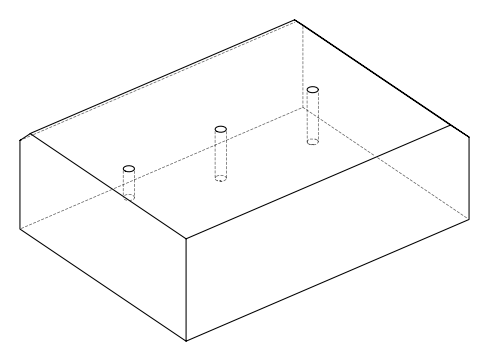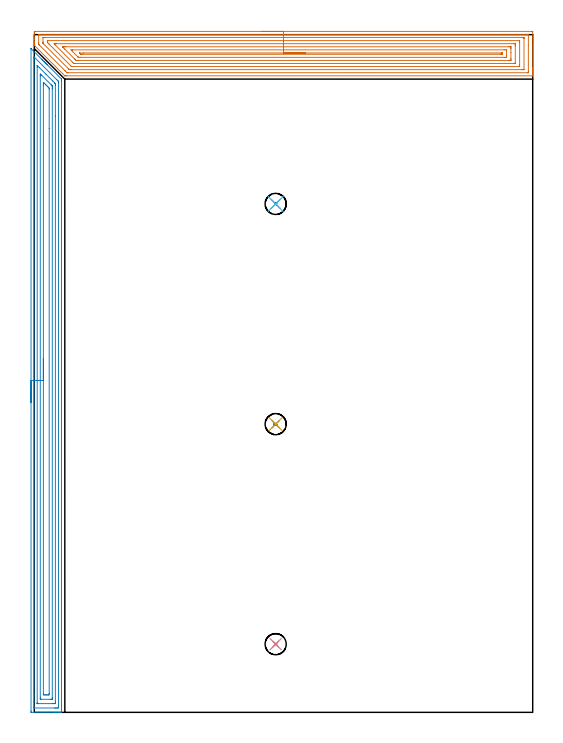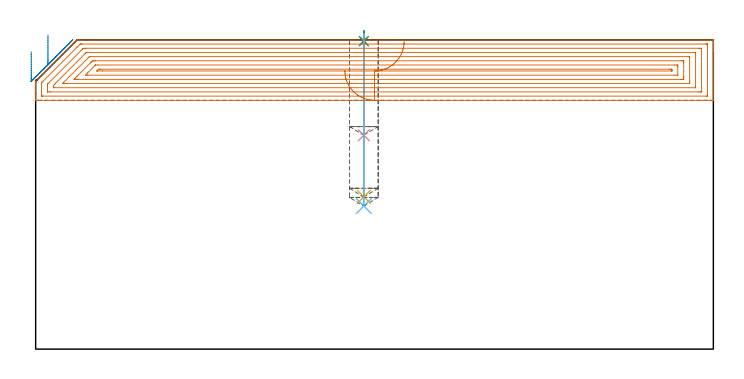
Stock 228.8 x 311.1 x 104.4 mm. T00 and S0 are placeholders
(PLAN: 8 operations, 2 tool changes, 27.5 min)
(1 SPOT_DRILL | STEP1POCKET | NXT0321_9005460120000 | 0.03 min | 1 mm3)
(2 SPOT_DRILL_1 | STEP1POCKET_1 | NXT0321_9005460120000 | 0.03 min | 1 mm3)
(3 SPOT_DRILL_2 | STEP1POCKET_2 | NXT0321_9005460120000 | 0.03 min | 1 mm3)
(4 DRILL_BLIND_HOLE_INTO_CENTER | STEP1POCKET | UGT0301_492 | 0.14 min | 2228 mm3)
(5 DRILL_BLIND_HOLE_INTO_CENTER_1 | STEP1POCKET_1 | UGT0301_492 | 0.22 min | 3761 mm3)
(6 DRILL_BLIND_HOLE_INTO_CENTER_2 | STEP1POCKET_2 | UGT0301_492 | 0.23 min | 3989 mm3)
(7 AREA_MILL | FG_CHAMFER_SURFACE | UGT0205_001 | 14.57 min | 47608 mm3)
(8 AREA_MILL_1 | FG_CHAMFER_SURFACE_1 | UGT0205_001 | 12.23 min | 28947 mm3)
(TOOL NXT0321_9005460120000 | NC Spot Drill, 142deg, 12mm, Carbide, Uncoated | D12 PA142 FL30 Z2)
(TOOL UGT0301_492 | Carbide Drill 9.7 mm | D9.7 PA118 FL87 Z2)
(TOOL UGT0205_001 | Chamfer Mill 20 x 3 x 45 deg. | D20 FL50 Z2)
(OP 1 SPOT_DRILL)
G17 G21 G94 G90
T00 M6
G54
G17 G0 G90 X110.8 Y31.3 S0 M3
G43 Z114.4 H0
G94 G81 G98 Z103.983 F250. R107.4
G80
M5
M2
(OP 2 SPOT_DRILL_1)
G17 G21 G94 G90
T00 M6
G54
G17 G0 G90 X110.8 Y132.3 S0 M3
G43 Z114.4 H0
G94 G81 G98 Z103.983 F250. R107.4
G80
M5
M2
(OP 3 SPOT_DRILL_2)
G17 G21 G94 G90
T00 M6
G54
G17 G0 G90 X110.8 Y233.4 S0 M3
G43 Z114.4 H0
G94 G81 G98 Z103.983 F250. R107.4
G80
M5
M2
(OP 4 DRILL_BLIND_HOLE_INTO_CENTER)
G17 G21 G94 G90
T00 M6
G54
G17 G0 G90 X110.8 Y31.3 S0 M3
G43 Z114.4 H0
G94 G81 G98 Z72.2 F250. R106.4
G80
M5
M2
(OP 5 DRILL_BLIND_HOLE_INTO_CENTER_1)
G17 G21 G94 G90
T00 M6
G54
G17 G0 G90 X110.8 Y132.3 S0 M3
G43 Z114.4 H0
G94 G81 G98 Z51.4 F250. R106.4
G80
M5
M2
(OP 6 DRILL_BLIND_HOLE_INTO_CENTER_2)
G17 G21 G94 G90
T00 M6
G54
G17 G0 G90 X110.8 Y233.4 S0 M3
G43 Z114.4 H0
G94 G81 G98 Z48.3 F250. R106.4
G80
M5
M2
(OP 7 AREA_MILL)
G17 G21 G94 G90
T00 M6
G54
G17 G0 G90 X104.4 Y312.6 S1061 M3
G43 Z114.4 H0
Z94.
G94 G1 X104.438 Z93.128 F250.
X104.552 Z92.263
X104.741 Z91.412
X105.003 Z90.58
X105.337 Z89.774
X105.74 Z89.
X106.209 Z88.264
X106.74 Z87.572
X107.329 Z86.929
X107.972 Z86.34
X108.664 Z85.808
X109.4 Z85.34
X110.174 Z84.937
X110.98 Z84.603
X111.812 Z84.341
X112.664 Z84.152
X113.528 Z84.038
X114.4 Z84.
X228.194
X228.605 Y312.596 Z84.002
X228.79 Y312.592 Z84.006
X228.8 Y312.403 Z84.195
Y295.932 Z100.663
Y295.332 Z101.262
Y294.764 Z101.832
Y294.448 Z102.148
Y293.881 Z102.715
Y293.564 Z103.03
Y292.932 Z103.668
Y292.544 Z104.055
Y292.214 Z104.377
X228.792 Y292.202 Z104.388
X228.641 Y292.2 Z104.4
X14.886
X14.073 Y292.203 Z104.396
X14. Y292.205 Z104.394
X13.994 Y292.206
X0.125 Y306.074 Z90.523
X0.055 Y306.141 Z90.451
X0.01 Y306.198 Z90.393
X0.001 Y306.248 Z90.343
X0. Y306.693 Z89.907
Y307.068 Z89.531
Y307.701 Z88.894
Y308.901 Z87.695
Y309.468 Z87.126
Y311.836 Z84.761
X0.003 Y312.119 Z84.477
X0.009 Y312.591 Z84.005
X0.126 Y312.595 Z84.003
X0.606 Y312.6 Z84.
X114.4
Y311.186 Z85.414
X226.409 Y311.185 Z85.415
X226.46 Y311.184 Z85.416
X226.79 Y311.175 Z85.425
X226.794 Y311.072 Z85.528
X226.799 Y310.85 Z85.75
X226.8 Y306.21 Z90.39
X226.799 Y294.062 Z102.538
X226.792 Y293.674 Z102.926
X226.79 Y293.627 Z102.973
X226.774 Y293.621 Z102.979
X226.724 Y293.618 Z102.982
X226.619 Y293.616 Z102.984
X226.409 Y293.614 Z102.986
X226.359
X15.728
X15.307 Y293.617 Z102.983
X15.097 Y293.62 Z102.98
X15.049 Y293.621 Z102.979
X14.993 Y293.669 Z102.931
X14.886 Y293.768 Z102.832
X14.202 Y294.448 Z102.152
X13.994 Y294.656 Z101.944
X2.391 Y306.259 Z90.341
X2.113 Y306.541 Z90.059
X2.046 Y306.612 Z89.988
X2.015 Y306.646 Z89.954
X2.01 Y306.689 Z89.911
X2.006 Y306.818 Z89.782
X2.001 Y307.204 Z89.396
Y310.738 Z85.862
X2.008 Y311.126 Z85.474
X2.01 Y311.174 Z85.426
X2.026 Y311.179 Z85.421
X2.076 Y311.182 Z85.418
X2.181 Y311.184 Z85.416
X2.391 Y311.186 Z85.414
X2.441
X114.4
Y309.772 Z86.828
X223.731 Y309.771 Z86.829
X224.319 Y309.77 Z86.83
X224.624 Y309.767 Z86.833
X224.724 Y309.765 Z86.835
X224.79 Y309.753 Z86.847
X224.794 Y309.643 Z86.957
X224.798 Y309.468 Z87.132
X224.8 Y309.294 Z87.306
X224.799 Y295.158 Z101.442
X224.797 Y295.099 Z101.501
X224.791 Y295.054 Z101.546
X224.787 Y295.035 Z101.565
X224.776 Y295.034 Z101.566
X224.624 Y295.031 Z101.569
X224.037 Y295.029 Z101.571
X223.731 Y295.028 Z101.572
X16.977 Y295.029 Z101.571
X16.671 Y295.031 Z101.569
X16.078 Y295.035 Z101.565
X15.779 Y295.321 Z101.279
X15.768 Y295.332 Z101.268
X4.176 Y306.923 Z89.677
X4.08 Y307.022 Z89.578
X4.035 Y307.072 Z89.528
X4.014 Y307.096 Z89.504
X4.01 Y307.178 Z89.422
X4.003 Y307.527 Z89.073
X4.001 Y307.701 Z88.899
Y309.642 Z86.958
X4.003 Y309.701 Z86.899
X4.009 Y309.747 Z86.853
X4.013 Y309.765 Z86.835
X4.025 Y309.766 Z86.834
X4.176 Y309.769 Z86.831
X4.763 Y309.771 Z86.829
X5.069 Y309.772 Z86.828
X114.4
Y308.357 Z88.243
X222.69
X222.742 Y308.355 Z88.245
X222.778 Y308.352 Z88.248
X222.79 Y308.348 Z88.252
X222.793 Y308.329 Z88.271
X222.798 Y308.133 Z88.467
X222.8 Y307.74 Z88.86
Y297.099 Z99.501
X222.795 Y296.676 Z99.924
X222.79 Y296.466 Z100.134
X222.786 Y296.449 Z100.151
X222.761 Y296.447 Z100.153
X222.704 Y296.444 Z100.156
X222.609 Y296.443 Z100.157
X17.334
X17.168 Y296.444 Z100.156
X17.128 Y296.447 Z100.153
X17.112 Y296.449 Z100.151
X17.055 Y296.501 Z100.099
X16.899 Y296.652 Z99.948
X16.671 Y296.878 Z99.722
X6.731 Y306.818 Z89.782
X6.611 Y306.939 Z89.661
X6.381 Y307.175 Z89.425
X6.01 Y307.56 Z89.04
X6.001 Y307.662 Z88.938
Y307.701 Z88.899
X6.005 Y308.124 Z88.476
X6.01 Y308.334 Z88.266
X6.014 Y308.351 Z88.249
X6.039 Y308.353 Z88.247
X6.096 Y308.356 Z88.244
X6.191 Y308.357 Z88.243
X114.4
Y306.943 Z89.657
X220.288
X220.541 Y306.94 Z89.66
X220.709 Y306.936 Z89.664
X220.791 Y306.929 Z89.671
X220.793 Y306.907 Z89.693
X220.796 Y306.818 Z89.782
X220.8 Y306.186 Z90.414
Y305.934 Z90.666
Y298.234 Z98.366
X220.797 Y297.982 Z98.618
X220.794 Y297.904 Z98.696
X220.791 Y297.87 Z98.73
X220.667 Y297.864 Z98.736
X220.415 Y297.859 Z98.741
X220.288 Y297.857 Z98.743
X18.582 Y297.858 Z98.742
X18.456 Y297.86 Z98.74
X18.33 Y297.864 Z98.736
X18.131 Y297.88 Z98.72
X18.023 Y297.982 Z98.618
X17.564 Y298.435 Z98.165
X9.531 Y306.468 Z90.132
X9.187 Y306.818 Z89.782
X9.083 Y306.927 Z89.673
X9.278 Y306.937 Z89.663
X9.406 Y306.942 Z89.658
X9.531 Y306.943 Z89.657
X10.297
X114.4
Y305.529 Z91.071
X217.893
X218.376 Y305.528 Z91.072
X218.789 Y305.526 Z91.074
X218.792 Y305.523 Z91.077
X218.798 Y305.517 Z91.083
X218.799 Y305.051 Z91.549
X218.8 Y304.631 Z91.969
Y302.864 Z93.736
Y300.214 Z96.386
X218.798 Y299.749 Z96.851
X218.795 Y299.335 Z97.265
X218.789 Y299.278 Z97.322
X218.738 Y299.276 Z97.324
X218.618 Y299.273 Z97.327
X218.376 Y299.272 Z97.328
X217.967 Y299.271 Z97.329
X20.241
X19.831 Y299.272 Z97.328
X19.349 Y299.276 Z97.324
X19.193 Y299.278 Z97.322
X19.03 Y299.43 Z97.17
X18.702 Y299.749 Z96.851
X18.456 Y299.992 Z96.608
X13.994 Y304.454 Z92.146
X13.4 Y305.051 Z91.549
X13.101 Y305.357 Z91.243
X12.955 Y305.522 Z91.078
X13.101 Y305.524 Z91.076
X13.512 Y305.527 Z91.073
X13.994 Y305.529 Z91.071
X14.403
X114.4
Y304.115 Z92.485
X215.699
X216.591 Y304.114 Z92.486
X216.646 Y304.113 Z92.487
X216.77 Y304.108 Z92.492
X216.79 Y304.068 Z92.532
X216.794 Y304.05 Z92.55
X216.799 Y303.962 Z92.638
Y301.31 Z95.29
X216.797 Y301.103 Z95.497
X216.79 Y300.697 Z95.903
X216.591 Y300.688 Z95.912
X216.537 Y300.687 Z95.913
X215.699 Y300.685 Z95.915
X21.081
X20.241 Y300.691 Z95.909
X20.219 Y300.692 Z95.908
X20.193 Y300.714 Z95.886
X20.135 Y300.766 Z95.834
X20.025 Y300.873 Z95.727
X17.564 Y303.334 Z93.266
X16.807 Y304.102 Z92.498
X17.564 Y304.114 Z92.486
X17.617
X114.4 Y304.115 Z92.485
Y302.701 Z93.899
X214.683 Y302.7 Z93.9
X214.73 Y302.698 Z93.902
X214.777 Y302.694 Z93.906
X214.79 Y302.692 Z93.908
X214.793 Y302.671 Z93.929
X214.797 Y302.618 Z93.982
X214.8 Y302.406 Z94.194
X214.795 Y302.181 Z94.419
X214.791 Y302.127 Z94.473
X214.788 Y302.107 Z94.493
X214.723 Y302.105 Z94.495
X214.521 Y302.102 Z94.498
X214.217 Y302.1 Z94.5
X213.914
X22.026
X21.435 Y302.102 Z94.498
X21.286 Y302.105 Z94.495
X21.253 Y302.106 Z94.494
X21.201 Y302.152 Z94.448
X21.134 Y302.215 Z94.385
X20.949 Y302.4 Z94.2
X20.769 Y302.586 Z94.014
X20.667 Y302.694 Z93.906
X20.729 Y302.697 Z93.903
X20.832 Y302.699 Z93.901
X22.615 Y302.701 Z93.899
X114.4
X115.272 Z93.938
X116.137 Z94.051
X116.988 Z94.24
X117.82 Z94.503
X118.626 Z94.836
X119.4 Z95.239
X120.136 Z95.708
X120.828 Z96.239
X121.471 Z96.828
X122.06 Z97.472
X122.592 Z98.164
X123.06 Z98.899
X123.463 Z99.673
X123.797 Z100.479
X124.059 Z101.311
X124.248 Z102.163
X124.362 Z103.028
X124.4 Z103.899
G0 Z114.4
M5
M2
(OP 8 AREA_MILL_1)
G17 G21 G94 G90
T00 M6
G54
G17 G0 G90 X-1.5 Y142.35 S1061 M3
G43 Z114.4 H0
Z100.4
G94 G1 Y142.388 Z99.528 F250.
Y142.502 Z98.664
Y142.691 Z97.812
Y142.953 Z96.98
Y143.287 Z96.174
Y143.69 Z95.4
Y144.159 Z94.664
Y144.69 Z93.972
Y145.279 Z93.329
Y145.922 Z92.74
Y146.614 Z92.208
Y147.35 Z91.74
Y148.124 Z91.337
Y148.93 Z91.003
Y149.762 Z90.741
Y150.614 Z90.552
Y151.479 Z90.438
Y152.35 Z90.4
X-1.499 Y304.688 Z90.399
X-1.496 Y304.689 Z90.402
X-1.488 Y304.688 Z90.41
X3.39 Y299.811 Z95.289
X3.743 Y299.459 Z95.639
X4.229 Y298.971 Z96.129
X4.464 Y298.737 Z96.362
X4.621 Y298.581 Z96.516
X4.774 Y298.428 Z96.671
X4.91 Y298.291 Z96.808
X5.061 Y298.142 Z96.956
X5.206 Y297.995 Z97.104
X5.357 Y297.844 Z97.255
X5.5 Y297.702 Z97.396
X5.639 Y297.563 Z97.536
X5.803 Y297.398 Z97.701
X5.939 Y297.263 Z97.835
X12.497 Y290.704 Z104.396
Y290.699 Z104.397
X12.5 Y289.811 Z104.4
Y0.161
X12.498 Y0.01 Z104.388
X12.353 Y0.002 Z104.246
X12.203 Y0. Z104.102
X11.845 Z103.745
X11.211 Z103.105
X10.015 Z101.911
X9.453 Z101.347
X-1.301 Z90.597
X-1.371 Y0.001 Z90.526
X-1.492 Y0.01 Z90.406
X-1.499 Y0.131 Z90.399
X-1.5 Y0.608 Z90.4
Y152.35
X-0.086 Z91.814
X-0.085 Y300.395 Z91.815
X-0.084 Y300.522 Z91.816
X-0.08 Y300.77 Z91.82
X-0.079 Y300.815 Z91.821
X-0.046 Y300.787 Z91.854
X-0.003 Y300.748 Z91.897
X0.228 Y300.522 Z92.128
X10.332 Y290.418 Z102.232
X10.938 Y289.811 Z102.838
X11.025 Y289.718 Z102.925
X11.076 Y289.663 Z102.976
X11.079 Y289.619 Z102.979
X11.082 Y289.428 Z102.982
X11.085 Y289.046 Z102.985
X11.086 Y288.918 Z102.986
X11.085 Y2.52 Z102.985
X11.084 Y2.393 Z102.984
X11.079 Y2.02 Z102.979
X10.713 Y2.006 Z102.613
X10.332 Y2.002 Z102.232
X9.84 Y2. Z101.74
X9.453 Z101.353
X0.176 Z92.076
X-0.009 Y2.002 Z91.891
X-0.038 Y2.004 Z91.862
X-0.067 Y2.01 Z91.833
X-0.079 Y2.016 Z91.821
X-0.08 Y2.038 Z91.82
X-0.085 Y2.265 Z91.815
X-0.086 Y7.821 Z91.814
Y152.35
X1.328 Z93.228
X1.329 Y296.28 Z93.229
X1.332 Y296.952 Z93.232
X1.333 Z93.233
X1.344 Z93.244
X1.546 Y296.753 Z93.446
X2.242 Y296.059 Z94.142
X5.366 Y292.935 Z97.266
X8.49 Y289.811 Z100.39
X9.382 Y288.918 Z101.282
X9.453 Y288.845 Z101.353
X9.65 Y288.639 Z101.55
X9.664 Y288.247 Z101.564
X9.668 Y288.026 Z101.568
X9.67 Y287.805 Z101.57
X9.671 Y273.7 Z101.571
Y4.849
X9.669 Y4.178 Z101.569
X9.667 Y4.068 Z101.567
X9.665 Y4.02 Z101.565
X9.621 Y4.008 Z101.521
X9.453 Y4.005 Z101.353
X8.75 Y4. Z100.65
X8.575 Z100.475
X1.721 Y4.001 Z93.621
X1.546 Y4.004 Z93.446
X1.372 Y4.01 Z93.272
X1.335 Y4.015 Z93.235
X1.333 Y4.046 Z93.233
X1.33 Y4.104 Z93.23
X1.329 Y4.178 Z93.229
Y4.399
X1.328 Y152.35 Z93.228
X2.743 Z94.643
Y292.165
X2.745 Y292.489 Z94.645
X2.75 Y293.052 Z94.65
X3.304 Y292.543 Z95.204
X3.361 Y292.489 Z95.261
X7.825 Y288.026 Z99.725
X7.958 Y287.89 Z99.858
X8.234 Y287.605 Z100.134
X8.25 Y287.525 Z100.15
X8.253 Y287.46 Z100.153
X8.256 Y287.133 Z100.156
X8.257 Y286.563 Z100.157
Y286.241
Y6.856
X8.256 Y6.287 Z100.156
X8.253 Y6.096 Z100.153
X8.25 Y6.029 Z100.15
X8.244 Y6.01 Z100.144
X8.222 Y6.007 Z100.122
X8.117 Y6.004 Z100.017
X7.696 Y6. Z99.596
X7.66 Z99.56
X3.267 Z95.167
X2.881 Y6.006 Z94.781
X2.786 Y6.01 Z94.686
X2.749 Y6.015 Z94.649
X2.747 Y6.047 Z94.647
X2.745 Y6.129 Z94.645
X2.743 Y6.533 Z94.643
Y6.856
Y152.35
X4.157 Z96.057
Y288.026
X4.158 Y288.918 Z96.058
X4.159 Y288.942 Z96.059
X4.182 Y289.208 Z96.082
X4.48 Y288.918 Z96.38
X5.061 Y288.341 Z96.961
X5.376 Y288.026 Z97.276
X5.939 Y287.462 Z97.839
X6.267 Y287.133 Z98.167
X6.818 Y286.572 Z98.718
X6.841 Y286.241 Z98.741
X6.842 Y286.216 Z98.742
X6.843 Y268.11 Z98.743
Y8.641
X6.842 Y8.616 Z98.742
X6.818 Y8.01 Z98.718
X6.567 Y8.003 Z98.467
X5.939 Y8.001 Z97.839
X5.692 Y8. Z97.592
X5.061 Y8.001 Z96.961
X4.812 Z96.712
X4.182 Y8.01 Z96.082
X4.158 Y8.641 Z96.058
X4.157 Y8.666 Z96.057
Y152.35
Y153.222 Z96.095
Y154.087 Z96.209
Y154.938 Z96.398
Y155.77 Z96.66
Y156.576 Z96.994
Y157.35 Z97.397
Y158.086 Z97.865
Y158.778 Z98.396
Y159.421 Z98.986
Y160.011 Z99.629
Y160.542 Z100.321
Y161.01 Z101.057
Y161.413 Z101.831
Y161.747 Z102.637
Y162.009 Z103.469
Y162.198 Z104.32
Y162.312 Z105.185
Y162.35 Z106.057
G0 Z114.4
M5
M2
